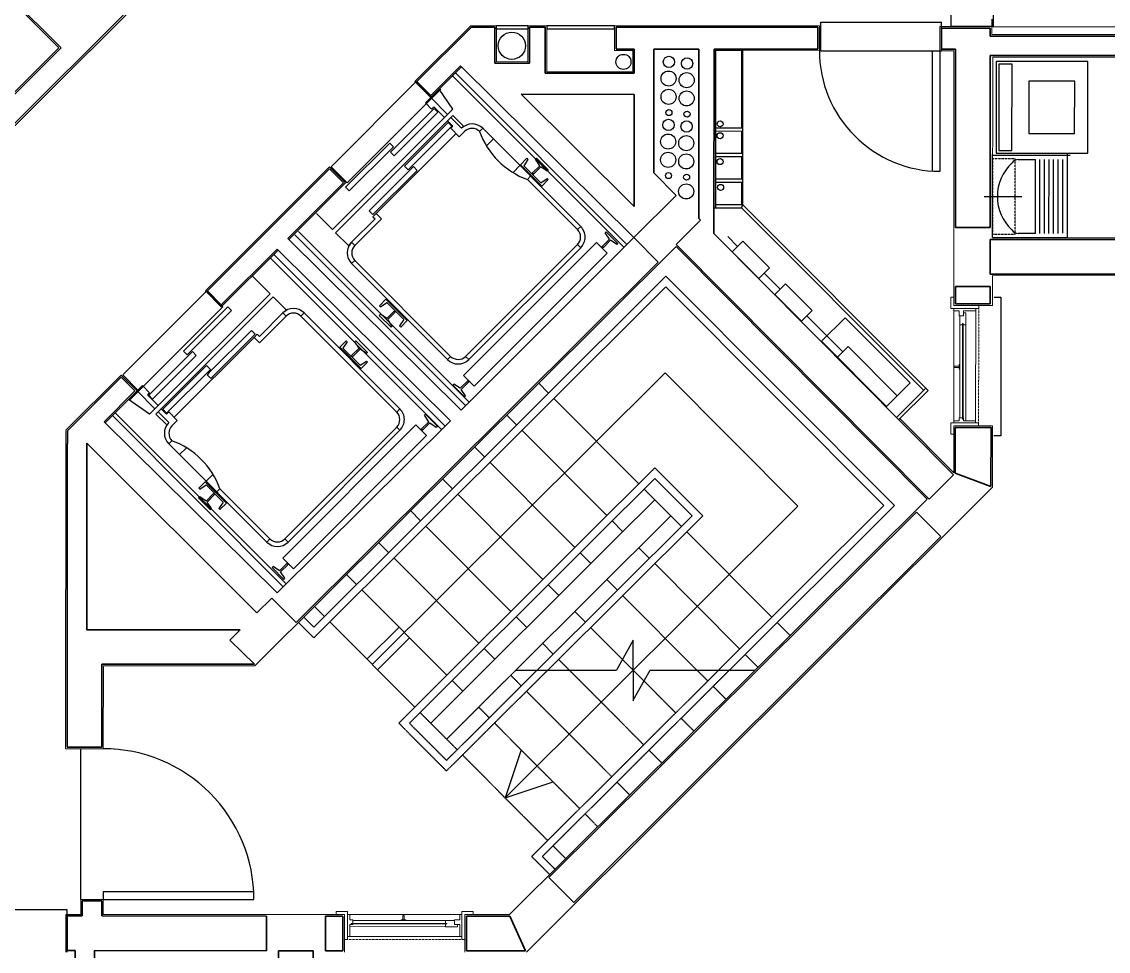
# Model space of a CAD drawing. Header units: millimetres. Extents: x -32319 to 9885, y 990 to 22164.
# Drawn here: x -26392 to -19181, y 9798 to 15966 of the extents above; entities that cross this region are included whole.
import ezdxf

# ---------------------------------------------------------------- set-up
doc = ezdxf.new("R2010")
doc.units = ezdxf.units.MM
doc.linetypes.add('HIDDEN', pattern=[0.375, 0.25, -0.125])
doc.layers.add('door', color=53, linetype='Continuous')
doc.layers.add('furniture', color=34, linetype='Continuous')
for name, color, linetype, lineweight in [('plaster', 4, 'Continuous', 13), ('wall', 5, 'Continuous', 35), ('wind', 161, 'Continuous', 5)]:
    doc.layers.add(name, color=color, linetype=linetype, lineweight=lineweight)

msp = doc.modelspace()

# ---------------------------------------------------------------- linework, layer by layer
for p, q in [((-20224, 15933.2), (-20223.6, 16924.7)), ((-19943.6, 16924.6), (-19944, 15933.1)), ((-23033, 15938.3), (-23241.2, 15939.6)), ((-23241.2, 15918.4), (-23241.2, 15939.6)), ((-23033, 15938.3), (-23033, 15918.3)), ((-22457.3, 15938.1), (-22907.3, 15938.3)), ((-22907.3, 15938.3), (-22907.3, 15918.3)), ((-22457.3, 15918.1), (-22457.3, 15938.1)), ((-21088.2, 15962.3), (-20288.2, 15962)), ((-21088.2, 15773.5), (-21088.2, 15962.3)), ((-20288.2, 15773.2), (-20288.2, 15962)), ((-23241.3, 15918.4), (-23033, 15918.3)), ((-22907.3, 15918.3), (-22457.3, 15918.1)), ((-19944, 15933.1), (-20224, 15933.2)), ((-21088.2, 15773.5), (-20288.2, 15773.2)), ((-23532.9, 15606.9), (-22396.4, 14469.4)), ((-23513.8, 15626), (-22377.3, 14488.5)), ((-23773.8, 15568.3), (-24339.1, 15003.6)), ((-24233.2, 14897.7), (-23611.5, 15518.5)), ((-23667.9, 15462.2), (-23773.8, 15568.3)), ((-23530.7, 15385.8), (-23621.2, 15518.7)), ((-23713.1, 15426.9), (-23677.8, 15462.2)), ((-23677.8, 15462.2), (-23566.1, 15350.5)), ((-23655.7, 15390.6), (-23945.8, 15100.8)), ((-23921, 15076.1), (-23631, 15365.9)), ((-23672.2, 15385.9), (-23713.1, 15426.9)), ((-23658, 15400), (-23672.2, 15385.9)), ((-23587.3, 15329.2), (-23658, 15400)), ((-23655.7, 15390.6), (-23631, 15365.9)), ((-23566.1, 15350.5), (-23530.7, 15385.8)), ((-23587.3, 15329.2), (-24330.1, 14587.1)), ((-23566.1, 15308), (-24308.9, 14565.9)), ((-23852.6, 15007.6), (-23562.6, 15297.4)), ((-23566.1, 15350.5), (-23587.3, 15329.2)), ((-23566.1, 15308), (-23544.9, 15329.2)), ((-23566.1, 15308), (-23530.8, 15272.7)), ((-23537.9, 15272.7), (-23562.6, 15297.4)), ((-23544.9, 15329.2), (-23530.8, 15343.4)), ((-23544.9, 15329.2), (-23474.2, 15258.5)), ((-23530.8, 15343.4), (-23458.7, 15271.2)), ((-24040.2, 14693.1), (-23509.6, 15223.1)), ((-23537.9, 15272.7), (-23827.9, 14982.9)), ((-23530.8, 15272.7), (-23544.9, 15258.5)), ((-23544.9, 15258.5), (-23488.4, 15201.9)), ((-23453, 15237.3), (-23488.4, 15201.9)), ((-23354, 15237.2), (-23332.8, 15258.4)), ((-22682.6, 14607.6), (-23332.8, 15258.4)), ((-23949.3, 15160.9), (-24242.8, 14867.6)), ((-23924.5, 15136.2), (-23949.3, 15160.9)), ((-23262.1, 15187.7), (-23308.2, 15141.7)), ((-24218.1, 14842.9), (-23938.7, 15122)), ((-23945.8, 15100.8), (-23921, 15076.1)), ((-23938.7, 15122), (-23924.5, 15136.2)), ((-24339.1, 15003.6), (-24233.2, 14897.7)), ((-23827.9, 14982.9), (-23852.6, 15007.6)), ((-23806.7, 14989.9), (-23792.5, 15004.1)), ((-23792.5, 15004.1), (-23767.8, 14979.3)), ((-23085.4, 15010.8), (-23131.5, 14964.8)), ((-23082, 15017.1), (-23039.5, 15059.5)), ((-22940.6, 14875.6), (-23082, 15017.1)), ((-23032.5, 15052.4), (-23060.8, 15010)), ((-23060.8, 15010), (-22947.7, 14896.8)), ((-23039.5, 15059.5), (-23032.5, 15052.4)), ((-23003.7, 14961.1), (-22954.1, 15010.5)), ((-22996.6, 14954), (-22947.1, 15003.5)), ((-22982.4, 15053), (-22975.3, 15060)), ((-22954.1, 15010.5), (-22982.4, 15053)), ((-22975.3, 15060), (-22897.6, 14982.2)), ((-22904.7, 14975.2), (-22947.1, 15003.5)), ((-24086.1, 14710.7), (-23806.7, 14989.9)), ((-23767.8, 14979.3), (-24061.4, 14686)), ((-23036, 14918.9), (-23014.8, 14940.1)), ((-22996.6, 14954), (-23003.7, 14961.1)), ((-22897.6, 14982.2), (-22904.7, 14975.2)), ((-24242.8, 14867.6), (-24218.1, 14842.9)), ((-22703.8, 14586.4), (-23036, 14918.9)), ((-22947.7, 14896.8), (-22905.2, 14925.1)), ((-22898.2, 14918), (-22940.6, 14875.6)), ((-22905.2, 14925.1), (-22898.2, 14918)), ((-24330.1, 14587.1), (-24436.1, 14693.2)), ((-24047.3, 14657.7), (-24202.9, 14502.2)), ((-24004.8, 14657.7), (-24181.7, 14481)), ((-24061.4, 14686), (-24086.1, 14710.7)), ((-24040.2, 14693.1), (-24061.4, 14671.8)), ((-24061.4, 14671.8), (-24047.3, 14657.7)), ((-24040.2, 14693.1), (-24004.8, 14657.7)), ((-24555.1, 14574.4), (-23424.2, 13442.5)), ((-22703.8, 14586.4), (-22682.6, 14607.6)), ((-22520, 14565), (-22512.9, 14572.1)), ((-22512.9, 14572.1), (-22435.2, 14494.3)), ((-24578.9, 14550.6), (-23448, 13418.7)), ((-24224.1, 14481), (-24308.9, 14565.9)), ((-24202.9, 14502.2), (-24224.1, 14481)), ((-24181.7, 14481), (-24202.9, 14502.2)), ((-23460.8, 13618), (-22576.5, 14501.5)), ((-22576.5, 14501.5), (-22505.9, 14430.7)), ((-22541.3, 14473.1), (-22491.7, 14522.6)), ((-22534.2, 14466.1), (-22484.7, 14515.5)), ((-22491.7, 14522.6), (-22520, 14565)), ((-22442.3, 14487.2), (-22484.7, 14515.5)), ((-22703.8, 14487.4), (-23446.6, 13745.3)), ((-22682.6, 14466.2), (-23425.4, 13724)), ((-23390.1, 13547.3), (-22505.9, 14430.7)), ((-22703.8, 14487.4), (-22682.6, 14466.2)), ((-22534.2, 14466.1), (-22541.3, 14473.1)), ((-22435.2, 14494.3), (-22442.3, 14487.2)), ((-24743.7, 14398.1), (-23605.7, 13259.1)), ((-24719.9, 14421.8), (-23581.9, 13282.8)), ((-24181.7, 14382), (-24202.9, 14360.8)), ((-23566.8, 13724.1), (-24202.9, 14360.8)), ((-23545.6, 13745.3), (-24181.7, 14382)), ((-24744.2, 14160.7), (-24862.6, 14279.2)), ((-22116.6, 14278.3), (-23852.9, 12548.2)), ((-22116.6, 14207.4), (-23782, 12548.2)), ((-22116.7, 14207.6), (-20670.2, 12755.7)), ((-22116.6, 14278.3), (-20599.5, 12755.5)), ((-25163.5, 14179.9), (-25722.3, 13621.6)), ((-25487, 13418.5), (-24744.2, 14160.7)), ((-25465.8, 13397.3), (-24723, 14139.4)), ((-25057.8, 14074.1), (-25163.5, 14179.9)), ((-24638.2, 14054.6), (-24723, 14139.4)), ((-25679.5, 13453.2), (-25057.8, 14074.1)), ((-25318.4, 13780.3), (-25024.8, 14073.6)), ((-25024.8, 14073.6), (-25000, 14048.9)), ((-23976, 14123.9), (-24018.4, 14081.5)), ((-24018.4, 14081.5), (-24011.3, 14074.4)), ((-24011.3, 14074.4), (-23968.9, 14102.7)), ((-23834.6, 13982.4), (-23976, 14123.9)), ((-23968.9, 14102.7), (-23855.8, 13989.5)), ((-25000, 14048.9), (-25293.6, 13755.6)), ((-24815.1, 13835.4), (-24638.2, 14012.1)), ((-24815, 13877.9), (-24659.4, 14033.3)), ((-24659.4, 14033.3), (-24638.2, 14054.6)), ((-24638.2, 14012.1), (-24659.4, 14033.3)), ((-24539.2, 14012.1), (-24518, 14033.3)), ((-23903.1, 13375.4), (-24539.2, 14012.1)), ((-23881.9, 13396.6), (-24518, 14033.3)), ((-24011.9, 14024.3), (-24019, 14017.3)), ((-24019, 14017.3), (-23941.3, 13939.5)), ((-23969.5, 13996), (-24011.9, 14024.3)), ((-23920, 14045.5), (-23969.5, 13996)), ((-23912.9, 14038.4), (-23962.5, 13989)), ((-23912.9, 14038.4), (-23920, 14045.5)), ((-23934.2, 13946.5), (-23962.5, 13989)), ((-23941.3, 13939.5), (-23934.2, 13946.5)), ((-23855.8, 13989.5), (-23884.1, 13947.1)), ((-23884.1, 13947.1), (-23877.1, 13940)), ((-23877.1, 13940), (-23834.6, 13982.4)), ((-24850.4, 13870.8), (-25381, 13340.7)), ((-24868.1, 13916.8), (-25147.5, 13637.6)), ((-25136.9, 13598.7), (-24843.3, 13892)), ((-24843.3, 13892), (-24868.1, 13916.8)), ((-24850.4, 13870.8), (-24829.2, 13892)), ((-24850.4, 13870.8), (-24815.1, 13835.4)), ((-24829.2, 13892), (-24815, 13877.9)), ((-24281.3, 13806.1), (-24238.8, 13848.5)), ((-24231.8, 13841.4), (-24238.8, 13848.5)), ((-24174.6, 13849), (-24181.7, 13842)), ((-24174.6, 13849), (-24096.9, 13771.2)), ((-25548.3, 13487), (-25258.3, 13776.8)), ((-25318.4, 13780.3), (-25293.6, 13755.6)), ((-25233.5, 13752), (-25258.3, 13776.8)), ((-24139.9, 13664.6), (-24281.3, 13806.1)), ((-24231.8, 13841.4), (-24260.1, 13799)), ((-24260.1, 13799), (-24147, 13685.8)), ((-24203, 13750.1), (-24153.4, 13799.5)), ((-24195.9, 13743), (-24146.4, 13792.5)), ((-24153.4, 13799.5), (-24181.7, 13842)), ((-24104, 13764.2), (-24146.4, 13792.5)), ((-25233.5, 13752), (-25523.6, 13462.2)), ((-24195.9, 13743), (-24203, 13750.1)), ((-24147, 13685.8), (-24104.6, 13714.1)), ((-24097.5, 13707), (-24139.9, 13664.6)), ((-24104.6, 13714.1), (-24097.5, 13707)), ((-24096.9, 13771.2), (-24104, 13764.2)), ((-23545.6, 13745.3), (-23566.8, 13724.1)), ((-23446.6, 13745.3), (-23425.4, 13724)), ((-25165.1, 13683.6), (-25455.2, 13393.8)), ((-25430.4, 13369), (-25140.4, 13658.8)), ((-25140.4, 13658.8), (-25165.1, 13683.6)), ((-25147.5, 13637.6), (-25161.6, 13623.4)), ((-22122.9, 13635.6), (-24065.8, 11700.8)), ((-22122.9, 13635.6), (-21241, 12750.4)), ((-25722.3, 13621.6), (-25616.8, 13515.9)), ((-25161.6, 13623.4), (-25136.9, 13598.7)), ((-23524.4, 13561.5), (-23531.5, 13554.4)), ((-23482, 13533.2), (-23524.4, 13561.5)), ((-23432.5, 13582.7), (-23482, 13533.2)), ((-23425.4, 13575.6), (-23474.9, 13526.1)), ((-23460.8, 13618), (-23390.1, 13547.3)), ((-23425.4, 13575.6), (-23432.5, 13582.7)), ((-22962.6, 13568.9), (-22895.7, 13501.8)), ((-25591.3, 13551.2), (-25626.5, 13515.7)), ((-25626.5, 13515.7), (-25508.2, 13397.3)), ((-25543.5, 13503.4), (-25591.3, 13551.2)), ((-25557.7, 13489.3), (-25543.5, 13503.4)), ((-25487, 13418.5), (-25557.7, 13489.3)), ((-25548.3, 13487), (-25523.6, 13462.2)), ((-23531.5, 13554.4), (-23453.7, 13476.6)), ((-23446.7, 13483.7), (-23474.9, 13526.1)), ((-25543.6, 13362), (-25683.1, 13459.1)), ((-25508.2, 13397.3), (-25487, 13418.5)), ((-23453.7, 13476.6), (-23446.7, 13483.7)), ((-22860.4, 13466.3), (-22296.1, 12900)), ((-25790.4, 13351.8), (-24656.4, 12216.8)), ((-25771.3, 13370.9), (-24637.2, 12235.8)), ((-25508.2, 13397.3), (-25543.6, 13362)), ((-25487, 13376.1), (-25501.2, 13362)), ((-25501.2, 13362), (-25429, 13289.8)), ((-25465.8, 13397.3), (-25487, 13376.1)), ((-25487, 13376.1), (-25416.3, 13305.4)), ((-25465.8, 13397.3), (-25430.4, 13361.9)), ((-25430.4, 13369), (-25455.2, 13393.8)), ((-25430.4, 13361.9), (-25416.3, 13376.1)), ((-25416.3, 13376.1), (-25359.8, 13319.5)), ((-23903.1, 13375.4), (-23881.9, 13396.6)), ((-23719.3, 13354.1), (-23712.2, 13361.1)), ((-23691, 13311.6), (-23719.3, 13354.1)), ((-23712.2, 13361.1), (-23634.5, 13283.3)), ((-23175, 13357.1), (-23108.2, 13290)), ((-25395.1, 13284.1), (-25359.8, 13319.5)), ((-23775.8, 13290.5), (-24660.1, 12407)), ((-24645.9, 12534.3), (-23903.1, 13276.4)), ((-23903.1, 13276.4), (-23881.9, 13255.2)), ((-23775.8, 13290.5), (-23705.2, 13219.8)), ((-23740.6, 13262.1), (-23691, 13311.6)), ((-23733.5, 13255.1), (-23684, 13304.5)), ((-23684, 13304.5), (-23640.7, 13275.4)), ((-23640.7, 13275.4), (-23633.7, 13282.5)), ((-24624.7, 12513.1), (-23881.9, 13255.2)), ((-23705.2, 13219.8), (-24589.4, 12336.3)), ((-23733.5, 13255.1), (-23740.6, 13262.1)), ((-23072.9, 13254.6), (-22508.7, 12688.2)), ((-25395.2, 13185.1), (-25416.4, 13163.9)), ((-24766.1, 12513.1), (-25416.4, 13163.9)), ((-25345.7, 13093.2), (-25299.7, 13139.2)), ((-23387.5, 13145.2), (-23320.8, 13078.3)), ((-23285.5, 13042.9), (-22792.2, 12547.8)), ((-22189.9, 13005.8), (-22649.7, 12547.7)), ((-22189.9, 13005.8), (-21872.3, 12687)), ((-25175.3, 12912.9), (-25217.7, 12870.5)), ((-25033.9, 12771.4), (-25175.3, 12912.9)), ((-25169, 12916.3), (-25123, 12962.3)), ((-23599.9, 12933.4), (-23533.3, 12866.6)), ((-22190, 12935.1), (-22578.9, 12547.7)), ((-22190, 12935.1), (-21943, 12687.2)), ((-25217.7, 12870.5), (-25210.7, 12863.4)), ((-25210.7, 12863.4), (-25168.2, 12891.7)), ((-25168.2, 12891.7), (-25055.1, 12778.5)), ((-25077.1, 12866.8), (-25098.3, 12845.6)), ((-24744.9, 12534.3), (-25077.1, 12866.8)), ((-22260.8, 12864.5), (-22013.8, 12616.6)), ((-25211.2, 12813.4), (-25218.3, 12806.3)), ((-25218.3, 12806.3), (-25140.6, 12728.5)), ((-25168.8, 12785.1), (-25211.2, 12813.4)), ((-25119.3, 12834.5), (-25168.8, 12785.1)), ((-25112.2, 12827.5), (-25161.8, 12778)), ((-25133.5, 12735.5), (-25161.8, 12778)), ((-25112.2, 12827.5), (-25119.3, 12834.5)), ((-25055.1, 12778.5), (-25083.4, 12736.1)), ((-25076.4, 12729), (-25033.9, 12771.4)), ((-23498, 12831.1), (-23063.5, 12395)), ((-25140.6, 12728.5), (-25133.5, 12735.5)), ((-25083.4, 12736.1), (-25076.4, 12729)), ((-23812.3, 12721.6), (-23745.8, 12654.8)), ((-21241, 12750.4), (-23183.9, 10815.6)), ((-20670.2, 12755.7), (-21766.9, 11663)), ((-20599.3, 12755.4), (-21695.8, 11662.9)), ((-22084.4, 12687.4), (-23112.1, 11663.6)), ((-21943, 12687.2), (-22970.9, 11663.5)), ((-21872.3, 12687), (-22901.1, 11663.5)), ((-22473.4, 12652.8), (-22402.8, 12581.9)), ((-23710.5, 12619.4), (-23146.3, 12053)), ((-21978.6, 12581.2), (-21413.9, 12014.4)), ((-24744.9, 12534.3), (-24766.1, 12513.1)), ((-24645.9, 12534.3), (-24624.7, 12513.1)), ((-24024.8, 12509.8), (-23958.3, 12443.1)), ((-22437.3, 12547.6), (-23678, 11311.5)), ((-22296.9, 12475.7), (-22226.4, 12404.9)), ((-24660.1, 12407), (-24589.4, 12336.3)), ((-23923.1, 12407.7), (-23358.8, 11841.3)), ((-22685.9, 12441.1), (-22615.3, 12370.2)), ((-24723.7, 12350.5), (-24730.8, 12343.4)), ((-24730.8, 12343.4), (-24653.1, 12265.6)), ((-24681.3, 12322.2), (-24723.7, 12350.5)), ((-24631.8, 12371.7), (-24681.3, 12322.2)), ((-24624.7, 12364.6), (-24674.2, 12315.1)), ((-24624.7, 12364.6), (-24631.8, 12371.7)), ((-22191.3, 12369.6), (-21626.4, 11802.7)), ((-24646, 12272.7), (-24674.2, 12315.1)), ((-24653.1, 12265.6), (-24646, 12272.7)), ((-24237.1, 12297.8), (-24170.9, 12231.4)), ((-22509.5, 12264), (-22439, 12193.2)), ((-24135.6, 12195.9), (-23571.3, 11629.6)), ((-22898.4, 12229.3), (-22827.9, 12158.5)), ((-22404, 12158.1), (-21910.8, 11663)), ((-24449.6, 12086.1), (-24383.4, 12019.6)), ((-22722, 12052.2), (-22651.6, 11981.5)), ((-24555.9, 11980.2), (-24454.4, 11878.3)), ((-24520.5, 12015.5), (-24454.2, 11949)), ((-24348.1, 11984.2), (-23783.9, 11417.8)), ((-23111, 12017.6), (-23040.4, 11946.7)), ((-21378.6, 11979), (-21294.7, 11894.7)), ((-23888.3, 11948.1), (-24100.8, 11736.4)), ((-22616.6, 11946.5), (-22182.1, 11510.3)), ((-23817.7, 11877.3), (-24030.2, 11665.5)), ((-22934.5, 11840.5), (-22864.1, 11769.8)), ((-22333.5, 11861.9), (-22444.9, 11662.8)), ((-22334, 11662.8), (-22333.5, 11861.9)), ((-23323.5, 11805.8), (-23252.9, 11735)), ((-21591.1, 11767.3), (-21507.2, 11683)), ((-23112.5, 11663.1), (-22444.9, 11662.8)), ((-22334, 11662.8), (-22333.6, 11459.9)), ((-22333.7, 11463.7), (-22222.3, 11662.7)), ((-22222.3, 11662.7), (-21524.9, 11662.4)), ((-23536, 11594.1), (-23465.4, 11523.3)), ((-26000.2, 10141.9), (-25999.8, 11141.9)), ((-23077.2, 11133.5), (-23184.4, 10816.1)), ((-23184.4, 10816.1), (-22865.4, 10921)), ((-26090.4, 10072), (-27081.9, 10072.5)), ((-26090.5, 9792), (-26090.4, 10072))]:
    msp.add_line(p, q)
at = {"ltscale": 4}
for p, q in [((-22190.3, 12793.7), (-22437.3, 12547.6)), ((-23782, 12548.2), (-24454.4, 11878.3)), ((-23852.9, 12548.2), (-24454.3, 11949.1)), ((-22649.7, 12547.7), (-23890.1, 11312)), ((-22578.9, 12547.7), (-23819.4, 11311.8)), ((-22792.2, 12547.8), (-22721.2, 12476.5)), ((-23063.5, 12395), (-22933.7, 12264.8))]:
    msp.add_line(p, q, dxfattribs=at)
at = {"linetype": 'HIDDEN'}
for p, q in [((-22829.3, 11734.9), (-22264, 11167.5)), ((-22901.1, 11663.5), (-23573.7, 10994.4)), ((-22970.9, 11663.5), (-23572.7, 11064.2)), ((-23112.1, 11663.6), (-23572.2, 11205.3)), ((-23147, 11628.7), (-23076.7, 11558.1)), ((-21766.9, 11663), (-23007.9, 10426.4)), ((-21695.8, 11662.9), (-22937.2, 10426.3)), ((-21839.1, 11591), (-21910.8, 11663)), ((-21803.7, 11555.5), (-21719.8, 11471.3)), ((-23042, 11523.3), (-22476.5, 10955.7)), ((-22051.6, 11379.3), (-22182.1, 11510.3)), ((-23359.6, 11417), (-23289.3, 11346.4)), ((-23748.5, 11382.4), (-23501.9, 11134.7)), ((-22016.2, 11343.8), (-21932.3, 11259.6)), ((-23890.1, 11312), (-23573.7, 10994.4)), ((-23819.4, 11311.8), (-23572.7, 11064.2)), ((-23254.7, 11311.7), (-22689.1, 10744)), ((-22228.7, 11132.1), (-22144.8, 11047.8)), ((-23467.4, 11100.1), (-22901.6, 10532.3)), ((-22441.3, 10920.3), (-22357.4, 10836.1)), ((-22653.8, 10708.6), (-22569.9, 10624.4)), ((-22866.3, 10496.8), (-22782.4, 10412.7)), ((-23007.9, 10426.4), (-22888.7, 10306.8)), ((-22937.2, 10426.3), (-22853.3, 10342.1))]:
    msp.add_line(p, q, dxfattribs=at)
msp.add_lwpolyline([(-19939, 14138.3), (-19893.9, 14138.3), (-19894.3, 13218.3), (-19939.4, 13218.3)])
for centre, radius in [((-22398.6, 15699.3), 50), ((-22096.7, 15699), 37.5), ((-21976.8, 15688.5), 37.5), ((-22099.3, 15588.5), 50), ((-21979.3, 15578), 50), ((-22099.4, 15467.5), 50), ((-21979.4, 15457), 50), ((-22096.9, 15363), 20), ((-21976.9, 15352.5), 20), ((-22099.5, 15280.8), 37.5), ((-21979.5, 15270.3), 37.5), ((-22102.1, 15170.3), 50), ((-21982.1, 15159.8), 50), ((-22102.1, 15049.3), 50), ((-21982.2, 15038.8), 50), ((-22099.7, 14944.8), 20), ((-21979.7, 14934.3), 20), ((-21982.3, 14839.8), 50)]:
    msp.add_circle(centre, radius)
for centre, radius, start, end in [((-23403.6, 15187.7), 100, 44.97475, 134.97475), ((-23403.6, 15187.7), 70, 44.97475, 134.97475), ((-22854.6, 15418.2), 531.2, 199.91714, 250.03237), ((-22753.3, 14536.9), 70, 314.97475, 44.97475), ((-22753.3, 14536.9), 100, 314.97475, 44.97475), ((-24132.2, 14431.5), 100, 134.97475, 224.97475), ((-24132.2, 14431.5), 70, 134.97475, 224.97475), ((-24588.7, 13962.6), 100, 44.97475, 134.97475), ((-24588.7, 13962.6), 70, 44.97475, 134.97475), ((-23496.1, 13794.8), 100, 224.97475, 314.97475), ((-23496.1, 13794.8), 70, 224.97475, 314.97475), ((-23952.6, 13325.9), 70, 314.97475, 44.97475), ((-23952.6, 13325.9), 100, 314.97475, 44.97475), ((-25345.6, 13234.6), 100, 134.97475, 224.97475), ((-25345.6, 13234.6), 70, 134.97475, 224.97475), ((-25576.6, 12685.8), 531.2, 19.91714, 70.03237), ((-24695.4, 12583.8), 100, 224.97475, 314.97475), ((-24695.4, 12583.8), 70, 224.97475, 314.97475)]:
    msp.add_arc(centre, radius, start, end)
at = {"layer": 'door'}
for p, q in [((-19953.8, 15983.1), (-19953.8, 15933.1)), ((-19953.8, 15933.1), (-18962.3, 15932.6)), ((-20348.5, 14973.1), (-20348.1, 15773.1)), ((-20348.1, 15773.1), (-20298.1, 15773)), ((-20298.1, 15773), (-20298.5, 14973)), ((-20298.5, 14973), (-20348.5, 14973.1)), ((-25851.2, 10191.8), (-25851.2, 10141.8)), ((-24851.2, 10191.4), (-25851.2, 10191.8)), ((-24851.2, 10141.4), (-24851.2, 10191.4)), ((-25851.2, 10141.8), (-24851.2, 10141.4))]:
    msp.add_line(p, q, dxfattribs=at)
for centre, radius, start, end in [((-19953.8, 15933.1), 991.5, 359.97475, 89.97958), ((-20298.1, 15773), 800, 179.96723, 269.97475), ((-25851.2, 10141.8), 1000, 359.97475, 89.97475)]:
    msp.add_arc(centre, radius, start, end, dxfattribs=at)
at = {"layer": 'furniture'}
for p, q in [((-26145.2, 15792.4), (-27406.9, 17055.2)), ((-21797.3, 15783.9), (-21797.9, 14730.6)), ((-21615.8, 15783.8), (-21797.3, 15783.9)), ((-21787.4, 15783.9), (-21787.9, 14730.6)), ((-21615.8, 15773.8), (-21787.4, 15773.9)), ((-21615.8, 15783.8), (-21616, 15260.5)), ((-21605.8, 15783.8), (-21615.8, 15783.8)), ((-21606.4, 14750.5), (-21605.8, 15783.8)), ((-21797.6, 15260.6), (-21797.7, 15260.6)), ((-21797.7, 15240.6), (-21797.6, 15240.6)), ((-21606.1, 15260.5), (-21787.7, 15260.5)), ((-21787.7, 15240.6), (-21606.1, 15240.7)), ((-21616, 15240.7), (-21616.1, 15090.5)), ((-21797.7, 15090.6), (-21797.7, 15090.6)), ((-21606.2, 15090.5), (-21787.7, 15090.5)), ((-19954.2, 15081.1), (-19434.2, 15080.8)), ((-19948.6, 14534.6), (-19948.5, 15084.6)), ((-19454.2, 15094.2), (-19454.4, 14530.9)), ((-21797.7, 15070.6), (-21797.7, 15070.6)), ((-21787.7, 15070.6), (-21606.2, 15070.7)), ((-21616.1, 15070.7), (-21616.2, 14920.5)), ((-19778.3, 15051), (-19664.2, 15050.9)), ((-19664.4, 14561), (-19664.2, 15050.9)), ((-19634.4, 14560.9), (-19634.2, 15050.9)), ((-19604.4, 14560.9), (-19604.2, 15050.9)), ((-19574.4, 14560.9), (-19574.2, 15050.9)), ((-19544.4, 14560.9), (-19544.2, 15050.9)), ((-19514.4, 14560.9), (-19514.2, 15050.9)), ((-19484.2, 15050.9), (-19484.4, 14561.8)), ((-21797.8, 14920.6), (-21797.8, 14920.6)), ((-21797.8, 14900.6), (-21797.8, 14900.6)), ((-21606.3, 14920.5), (-21787.8, 14920.5)), ((-21787.8, 14900.6), (-21606.3, 14900.7)), ((-21616.2, 14900.7), (-21616.3, 14750.5)), ((-20004.3, 14806.1), (-19754.3, 14806)), ((-21797.9, 14730.6), (-21614.9, 14730.7)), ((-21606.4, 14750.5), (-21787.9, 14750.6)), ((-21614.9, 14730.7), (-21606.4, 14750.5)), ((-20404.9, 13519.6), (-21614.9, 14730.7)), ((-20376.6, 13519.5), (-21606.4, 14750.5)), ((-21641.9, 14474.7), (-21706.7, 14539.7)), ((-21677.2, 14439.4), (-21606.5, 14510.1)), ((-21606.5, 14510.1), (-21429.8, 14333.2)), ((-19454.4, 14530.9), (-19948.6, 14531.1)), ((-19664.4, 14561), (-19778.5, 14561)), ((-21500.5, 14262.5), (-21677.2, 14439.4)), ((-21500.5, 14262.5), (-21429.8, 14333.2)), ((-21359.2, 14191.7), (-21465.2, 14297.9)), ((-21394.5, 14156.4), (-21323.8, 14227.1)), ((-21323.8, 14227.1), (-21147.1, 14050.2)), ((-21217.8, 13979.6), (-21394.5, 14156.4)), ((-21217.8, 13979.6), (-21147.1, 14050.2)), ((-20942.1, 13774.4), (-21182.5, 14014.9)), ((-20927.9, 14000.6), (-21083.5, 13845.1)), ((-20496.8, 13569.1), (-20927.9, 14000.6)), ((-21083.5, 13845.1), (-20652.4, 13413.6)), ((-20906.8, 13809.7), (-20977.5, 13739)), ((-20581.6, 13484.3), (-20906.8, 13809.7)), ((-20652.4, 13413.6), (-20496.8, 13569.1)), ((-20390.7, 13533.7), (-20585.4, 13340.2)), ((-20376.6, 13519.5), (-20571.3, 13326)), ((-20652.4, 13413.6), (-20581.6, 13484.3))]:
    msp.add_line(p, q, dxfattribs=at)
at = {"layer": 'furniture', "linetype": 'HIDDEN'}
for p, q in [((-19948.5, 15056.1), (-19948.7, 14556.1)), ((-19798.5, 15056), (-19948.5, 15056.1)), ((-19798.7, 14556), (-19798.5, 15056)), ((-19948.7, 14556.1), (-19798.7, 14556))]:
    msp.add_line(p, q, dxfattribs=at)
at = {"layer": 'furniture'}
for points in [[(-19923.9, 15701.1), (-19924.2, 15094.4), (-19317.5, 15094.1), (-19317.2, 15700.8)], [(-19906.8, 15111.7), (-19820.2, 15111.7), (-19819.9, 15683.7), (-19906.6, 15683.7)], [(-19403.9, 15570.8), (-19707.3, 15571), (-19707.4, 15224.3), (-19404.1, 15224.2)]]:
    msp.add_lwpolyline(points, close=True, dxfattribs=at)
for centre, radius in [((-23139.5, 15806.6), 90.4), ((-21756.9, 15288.1), 20), ((-21757.5, 15209.2), 20), ((-21757.6, 15037.7), 20), ((-21753.7, 14866.1), 20)]:
    msp.add_circle(centre, radius, dxfattribs=at)
for centre, radius, start, end in [((-19614.1, 14805.9), 303.1, 132.87534, 227.07416), ((-19778.3, 15001), 50, 89.97475, 147.20009), ((-19778.5, 14611), 50, 212.74941, 269.97475)]:
    msp.add_arc(centre, radius, start, end, dxfattribs=at)
at = {"layer": 'plaster'}
for p, q in [((-26145.2, 15792.4), (-27773.7, 17422.3)), ((-26145.2, 15792.4), (-27406.9, 17055.2)), ((-24638.6, 17076.8), (-25938, 15773.6)), ((-23783.7, 15568.3), (-23412, 15939.6)), ((-23241.2, 15939.6), (-23412, 15939.6)), ((-23241.2, 15939.6), (-23241.3, 15700.8)), ((-23033.1, 15700.6), (-23033, 15938.3)), ((-22907.3, 15938.2), (-23033, 15938.3)), ((-22907.4, 15634.2), (-22907.3, 15938.2)), ((-22457.4, 15774.8), (-22457.3, 15938.1)), ((-22457.3, 15938.1), (-21098, 15939.3)), ((-21098, 15939.3), (-21098.1, 15773.5)), ((-22447.3, 15929.1), (-21108.1, 15929.3)), ((-19953.8, 15933.1), (-20298.1, 15933.2)), ((-20298.1, 15773), (-20298.1, 15933.2)), ((-20203.8, 15933.1), (-19953.8, 15933.1)), ((-19953.8, 15881.1), (-19953.8, 15933.1)), ((-19953.8, 15881.1), (-18749.4, 15880.5)), ((-26145.2, 15792.4), (-27389.9, 14551.4)), ((-27240, 14477.8), (-25935.6, 15776)), ((-22337.4, 15774), (-22457.4, 15774)), ((-22337.5, 15633.9), (-22337.4, 15774)), ((-21098.1, 15773.5), (-21605.8, 15773.8)), ((-20205.1, 15773), (-20298.1, 15773)), ((-20206.2, 14083.4), (-20205.1, 15773)), ((-19948.7, 14531.1), (-19948.1, 15731.1)), ((-19948.1, 15731.1), (-18687.3, 15730.5)), ((-23472.9, 15666.9), (-23677.7, 15462.2)), ((-23033.1, 15700.6), (-23241.3, 15700.8)), ((-22907.4, 15634.2), (-22458.8, 15634)), ((-22337.5, 15633.9), (-22458.8, 15634)), ((-23677.8, 15462.2), (-23783.7, 15568.3)), ((-25173.3, 14179.9), (-24348.9, 15003.5)), ((-24243.1, 14897.6), (-24348.9, 15003.5)), ((-24619.9, 14521.2), (-24243.1, 14897.6)), ((-18918.7, 14530.7), (-19948.7, 14531.1)), ((-24690.8, 14450.5), (-25067.6, 14074.1)), ((-22049.9, 14474), (-24844.3, 11692.2)), ((-22049.9, 14474), (-20383.9, 12797.1)), ((-19948.8, 14281.1), (-19948.9, 14083.3)), ((-18918.8, 14280.6), (-19948.8, 14281.1)), ((-25067.6, 14074.1), (-25173.3, 14179.9)), ((-19948.9, 14083.3), (-20206, 14083.4)), ((-25732.2, 13621.5), (-26098.8, 13255.2)), ((-25626.6, 13515.9), (-25732.2, 13621.5)), ((-25837.9, 13304.8), (-25626.7, 13515.9)), ((-20206.7, 12973.4), (-20564.2, 13333.1)), ((-20206.3, 13283.4), (-20206.7, 12973.4)), ((-19949.2, 13283.3), (-20206.3, 13283.4)), ((-19949.4, 12877.1), (-19949.2, 13283.3)), ((-26099.9, 13254.1), (-26100.8, 11141.9)), ((-19949.4, 12877.1), (-23042.1, 9790.6)), ((-20383.9, 12797.1), (-23155.9, 10040.6)), ((-25850.8, 11141.8), (-25850.6, 11692.6)), ((-25850.6, 11692.6), (-24844.3, 11692.2)), ((-26100.8, 11141.9), (-25850.8, 11141.8)), ((-26000.2, 10141.9), (-26000.3, 10041.9)), ((-25851.2, 10141.8), (-26000.2, 10141.9)), ((-25851.2, 10041.8), (-25851.2, 10141.8)), ((-26100.3, 10041.9), (-26100.4, 9791.9)), ((-26000.3, 10041.9), (-26100.3, 10041.9)), ((-24250.5, 10041.1), (-25851.2, 10041.8)), ((-24250.6, 9791.1), (-24250.5, 10041.1)), ((-23450.6, 9790.8), (-23450.5, 10040.8)), ((-23155.9, 10040.6), (-23450.5, 10040.8))]:
    msp.add_line(p, q, dxfattribs=at)
at = {"layer": 'wall'}
for p, q in [((-26131.1, 15792.4), (-27773.7, 17436.5)), ((-24642.8, 17086.8), (-27250, 14481.9)), ((-23769.6, 15568.3), (-23407.3, 15930.2)), ((-23252.1, 15930.2), (-23407.3, 15930.2)), ((-23252.2, 15690.6), (-23252.1, 15930.2)), ((-23023, 15930.1), (-23022.9, 15690.5)), ((-22917.3, 15930), (-23023, 15930)), ((-22917.3, 15930), (-22917.2, 15624.2)), ((-22447.4, 15784.8), (-22447.3, 15929.1)), ((-21108.1, 15929.3), (-21108.1, 15783.5)), ((-20288.1, 15783), (-20288.1, 15923.2)), ((-19963.8, 15923.1), (-20288.1, 15923.2)), ((-19963.8, 15871), (-19963.8, 15923.1)), ((-19963.8, 15871), (-18745.5, 15870.3)), ((-26131.1, 15792.4), (-27379.9, 14547.3)), ((-22327.4, 15784), (-22447.4, 15784)), ((-22327.4, 15784), (-22327.4, 15623.9)), ((-22197.8, 14962.3), (-22197.4, 15784.1)), ((-21897.4, 15783.9), (-22197.4, 15784.1)), ((-21897.9, 14660.6), (-21897.4, 15783.9)), ((-21798, 14560), (-21797.4, 15783.9)), ((-21108.1, 15783.5), (-21797.4, 15783.9)), ((-20195.1, 15783), (-20288.1, 15783)), ((-20194.4, 14600.9), (-20195.1, 15783)), ((-19964.4, 14600.8), (-19963.9, 15741.1)), ((-19963.9, 15741.1), (-18691.4, 15740.5)), ((-23479.9, 15673.9), (-23677.8, 15476.3)), ((-23479.9, 15673.9), (-22328.9, 14534)), ((-23022.9, 15690.5), (-23252.2, 15690.6)), ((-22448.8, 15624), (-22917.2, 15624.3)), ((-22327.4, 15623.9), (-22448.8, 15624)), ((-23677.8, 15476.3), (-23769.6, 15568.3)), ((-23077.9, 15484.3), (-22328, 14738.8)), ((-23077.9, 15484.3), (-22327.5, 15483.9)), ((-22328, 14738.8), (-22327.5, 15483.9)), ((-25159.2, 14179.9), (-24348.9, 14989.4)), ((-24257.3, 14897.6), (-24348.9, 14989.4)), ((-22049.5, 14813.1), (-22197.8, 14962.3)), ((-24627, 14528.3), (-24257.3, 14897.6)), ((-22328.9, 14534), (-22049.5, 14813.1)), ((-22049.7, 14488.1), (-21887.1, 14649.7)), ((-21887.1, 14649.7), (-21897.9, 14660.6)), ((-19964.4, 14600.8), (-20194.4, 14600.9)), ((-19964.4, 14600.8), (-20194.4, 14600.9)), ((-24627, 14528.4), (-23476, 13388.3)), ((-22328.9, 14534), (-23476, 13388.3)), ((-22167.2, 14371.3), (-22329.3, 14533.5)), ((-21798, 14560.1), (-20207.1, 12959.7)), ((-19964.5, 14291.1), (-19964.4, 14521.1)), ((-18928.7, 14520.7), (-19964.4, 14521.1)), ((-24697.9, 14457.6), (-25067.6, 14088.2)), ((-24697.9, 14457.6), (-23546.9, 13317.5)), ((-22049.8, 14488.2), (-20369.9, 12797.2)), ((-22167.2, 14371.3), (-24571.6, 11978.8)), ((-18928.8, 14290.7), (-19964.5, 14291.1)), ((-19964.6, 14209.5), (-20194.6, 14209.6)), ((-19964.6, 14209.5), (-20194.6, 14209.6)), ((-20194.4, 14093.4), (-20194.6, 14209.6)), ((-19964.6, 14209.5), (-19964.5, 14093.3)), ((-25067.6, 14088.2), (-25159.2, 14179.9)), ((-19964.5, 14093.3), (-20194.4, 14093.4)), ((-25732.2, 13607.4), (-26088.9, 13251)), ((-25640.8, 13515.9), (-25732.2, 13607.4)), ((-25845, 13311.8), (-25640.8, 13515.9)), ((-25845, 13311.8), (-24697.7, 12175.8)), ((-23546.9, 13317.5), (-24697.7, 12175.8)), ((-20196.3, 13273.4), (-20196.7, 12969.7)), ((-19959.2, 13273.3), (-20196.3, 13273.4)), ((-19959.7, 12880.9), (-19959.2, 13273.3)), ((-26089.9, 13080.6), (-26088.9, 13251)), ((-25960, 13169.9), (-25960, 13080.6)), ((-25960, 13169.9), (-24831.3, 12043.3)), ((-26089.9, 13092), (-26090.7, 11151.9)), ((-25960, 13080.6), (-25960.5, 11930.7)), ((-20207.1, 12959.7), (-20369.8, 12797.1)), ((-19959.7, 12880.9), (-20196.7, 12969.7)), ((-20454.7, 12712.3), (-22894.2, 10288)), ((-20292.1, 12549.6), (-20454.8, 12712.4)), ((-20291.7, 12549.2), (-22728, 10121.6)), ((-24831.3, 12043.3), (-24732.9, 12140.2)), ((-24732.9, 12140.2), (-24571.6, 11978.8)), ((-25960.5, 11930.7), (-24943.6, 11930.2)), ((-25010.3, 11863), (-24943.6, 11930.2)), ((-24848.4, 11702.2), (-25010.3, 11863)), ((-25860.7, 11151.8), (-25860.6, 11702.6)), ((-25860.6, 11702.6), (-24848.4, 11702.2)), ((-26090.7, 11151.9), (-25860.7, 11151.8)), ((-22727.6, 10121.3), (-22893.6, 10287.4)), ((-25990.1, 10131.9), (-25990.1, 10031.9)), ((-25861.2, 10131.8), (-25990.1, 10131.9)), ((-25861.2, 10031.8), (-25861.2, 10131.8)), ((-26090.3, 10031.9), (-26090.4, 9801.9)), ((-25990.3, 10031.9), (-26090.3, 10031.9)), ((-24768, 10031.3), (-25861.2, 10031.8)), ((-24768.1, 9801.3), (-24768, 10031.3)), ((-24376.8, 9801.2), (-24376.7, 10031.2)), ((-24260.5, 10031.1), (-24376.7, 10031.2)), ((-24260.6, 9801.1), (-24260.5, 10031.1)), ((-23440.6, 9800.7), (-23440.5, 10030.7)), ((-23151.8, 10030.6), (-23440.5, 10030.7)), ((-23049.2, 9800.6), (-23151.8, 10030.6)), ((-26038.4, 9801.9), (-26090.4, 9801.9)), ((-26038.3, 9801.9), (-26038.6, 8583.5)), ((-25908.4, 9801.8), (-25908.9, 8529.4)), ((-24768.1, 9801.3), (-25908.4, 9801.8)), ((-24688.9, 8803.6), (-24688.4, 9801.3)), ((-24458.4, 9801.2), (-24688.4, 9801.3)), ((-24458.8, 8801.2), (-24458.4, 9801.2)), ((-24376.8, 9801.2), (-24260.6, 9801.1)), ((-23049.2, 9800.6), (-23440.6, 9800.7))]:
    msp.add_line(p, q, dxfattribs=at)
at = {"layer": 'wall', "ltscale": 8}
msp.add_line((-21108.1, 15929.3), (-22447.3, 15929.1), dxfattribs=at)
at = {"layer": 'wind', "color": 250}
for p, q in [((-20148.9, 14083.4), (-20198.9, 14083.4)), ((-20205.9, 14048.4), (-20170.9, 14048.4)), ((-20205.9, 14018.4), (-20205.9, 14033.4)), ((-20170.9, 14048.4), (-20170.9, 14028.4)), ((-20170.9, 14033.4), (-20170.9, 14013.4)), ((-20170.9, 14013.4), (-20140.9, 14013.4)), ((-20140.9, 14028.4), (-20140.9, 14048.4)), ((-20140.9, 14048.4), (-20060.9, 14048.3)), ((-20140.9, 14033.4), (-20125.9, 14033.4)), ((-20140.9, 14033.4), (-20125.9, 14033.4)), ((-20140.9, 14013.4), (-20140.9, 14033.4)), ((-20125.9, 14033.4), (-20140.9, 14033.4)), ((-20206.3, 13318.4), (-20171.3, 13318.4)), ((-20206.3, 13303.4), (-20206.3, 13318.4)), ((-20199.2, 13283.4), (-20149.2, 13283.4)), ((-20171.3, 13318.4), (-20171.2, 13338.4)), ((-20171.2, 13338.4), (-20147.7, 13338.4)), ((-20141.2, 13338.4), (-20144.7, 13338.4)), ((-20141.2, 13338.4), (-20141.3, 13318.4)), ((-20141.3, 13318.4), (-20141.2, 13338.4)), ((-20141.3, 13318.4), (-20061.3, 13318.3)), ((-20126.3, 13318.4), (-20141.3, 13318.4)), ((-20061.3, 13318.3), (-20061.3, 13303.3)), ((-24250.5, 9991.1), (-24250.5, 10041.1)), ((-24230.5, 10041.1), (-24215.5, 10041.1)), ((-24215.5, 10041.1), (-24215.5, 10006.1)), ((-23515.5, 10040.8), (-23500.5, 10040.8)), ((-23485.5, 10040.8), (-23485.5, 10005.8)), ((-23450.5, 10040.8), (-23450.5, 9990.8)), ((-24215.5, 10006.1), (-24195.5, 10006.1)), ((-24215.5, 9961.1), (-24215.5, 9976.1)), ((-24215.5, 9976.1), (-24195.5, 9976.1)), ((-24195.5, 9976.1), (-24215.5, 9976.1)), ((-24215.5, 9976.1), (-24215.5, 9896.1)), ((-24195.5, 10006.1), (-24195.5, 9982.6)), ((-24195.5, 9976.1), (-24195.5, 9979.6)), ((-23500.5, 10005.8), (-23520.5, 10005.8)), ((-23520.5, 10005.8), (-23520.5, 9975.8)), ((-23520.5, 9975.8), (-23500.5, 9975.8)), ((-23485.5, 10005.8), (-23505.5, 10005.8)), ((-23505.5, 9975.8), (-23485.5, 9975.8)), ((-23500.5, 9960.8), (-23500.5, 9975.8)), ((-23500.5, 9975.8), (-23500.5, 9960.8)), ((-23500.5, 9975.8), (-23500.5, 9960.8)), ((-23485.5, 9975.8), (-23485.5, 9895.8)), ((-24215.5, 9896.1), (-24230.5, 9896.1))]:
    msp.add_line(p, q, dxfattribs=at)
at = {"layer": 'wind'}
for p, q in [((-20165.9, 14013.4), (-20166.2, 13338.4)), ((-20126.3, 13318.4), (-20125.9, 14033.4)), ((-20171.1, 13680.9), (-20201.1, 13680.9)), ((-20201.1, 13680.9), (-20201.1, 13670.9)), ((-20201.1, 13670.9), (-20171.1, 13670.9)), ((-20166.1, 13690.9), (-20171.1, 13690.9)), ((-20171.1, 13690.9), (-20171.1, 13660.9)), ((-20171.1, 13670.9), (-20171.1, 13680.9)), ((-20171.1, 13660.9), (-20166.1, 13660.9)), ((-23853, 10035.9), (-23863, 10035.9)), ((-23863, 10035.9), (-23863, 10005.9)), ((-23853, 10005.9), (-23853, 10035.9)), ((-24215.5, 9961.1), (-23500.5, 9960.8)), ((-23520.5, 10000.8), (-24195.5, 10001.1)), ((-23873, 10005.9), (-23873, 10000.9)), ((-23843, 10005.9), (-23873, 10005.9)), ((-23863, 10005.9), (-23853, 10005.9)), ((-23843, 10000.9), (-23843, 10005.9))]:
    msp.add_line(p, q, dxfattribs=at)
at = {"layer": 'wind', "color": 250}
for points in [[(-20040.9, 14083.3), (-20060.9, 14083.3), (-20205.9, 14083.4), (-20205.9, 14138.4), (-20225.9, 14138.4), (-20225.9, 14123.4), (-20225.9, 14063.4), (-20205.9, 14063.4), (-20190.9, 14063.4), (-20040.9, 14063.3)], [(-20165.9, 14013.4), (-20140.9, 14013.4), (-20140.9, 14033.4), (-20125.9, 14033.4), (-20126, 13953.4), (-20144.5, 13953.4), (-20144.5, 13963.4), (-20147.5, 13963.4), (-20147.5, 13953.4), (-20166, 13953.4)], [(-20041.3, 13283.3), (-20061.3, 13283.3), (-20206.3, 13283.4), (-20206.3, 13228.4), (-20226.3, 13228.4), (-20226.3, 13243.4), (-20226.3, 13303.4), (-20206.3, 13303.4), (-20191.3, 13303.4), (-20041.3, 13303.3)], [(-24250.6, 9876.1), (-24250.5, 9896.1), (-24250.5, 10041.1), (-24305.5, 10041.1), (-24305.5, 10061.1), (-24290.5, 10061.1), (-24230.5, 10061.1), (-24230.5, 10041.1), (-24230.5, 10026.1), (-24230.6, 9876.1)], [(-23450.6, 9875.7), (-23450.5, 9895.7), (-23450.5, 10040.7), (-23395.5, 10040.7), (-23395.5, 10060.7), (-23410.5, 10060.7), (-23470.5, 10060.8), (-23470.5, 10040.8), (-23470.5, 10025.8), (-23470.6, 9875.8)], [(-23580.5, 10000.8), (-23520.5, 10000.8), (-23520.5, 9975.8), (-23500.5, 9975.8), (-23500.5, 9960.8), (-23580.5, 9960.8), (-23580.5, 9979.3), (-23570.5, 9979.3), (-23570.5, 9982.3), (-23580.5, 9982.3)]]:
    msp.add_lwpolyline(points, close=True, dxfattribs=at)
at = {"layer": 'wind'}
for points in [[(-20206.3, 13318.4), (-20205.9, 14063.4)], [(-20061.3, 13318.3), (-20060.9, 14063.3)], [(-20147.5, 13953.4), (-20166, 13953.4)], [(-20147.5, 13953.4), (-20147.7, 13338.4)], [(-20147.5, 13953.4), (-20147.5, 13963.4), (-20144.5, 13963.4), (-20144.5, 13953.4)], [(-20144.5, 13953.4), (-20144.7, 13338.4)], [(-20126, 13953.4), (-20144.5, 13953.4)], [(-24215.5, 10041.1), (-23470.5, 10040.8)], [(-23580.5, 9982.3), (-24195.5, 9982.6)], [(-23580.5, 9979.3), (-24195.5, 9979.6)], [(-23580.5, 9982.3), (-23580.5, 10000.8)], [(-23580.5, 9982.3), (-23570.5, 9982.3), (-23570.5, 9979.3), (-23580.5, 9979.3)], [(-23580.5, 9960.8), (-23580.5, 9979.3)], [(-24215.5, 9896.1), (-23470.5, 9895.8)]]:
    msp.add_lwpolyline(points, dxfattribs=at)
at = {"layer": 'wind', "linetype": 'HIDDEN'}
for points in [[(-20040.9, 14063.3), (-20041.3, 13303.3)], [(-23470.6, 9875.8), (-24230.6, 9876.1)]]:
    msp.add_lwpolyline(points, dxfattribs=at)
at = {"layer": 'wind', "color": 250}
for points in [[(-20147.7, 13338.4), (-20147.7, 13328.4), (-20144.7, 13328.4), (-20144.7, 13338.4)], [(-24195.5, 9982.6), (-24205.5, 9982.6), (-24205.5, 9979.6), (-24195.5, 9979.6)]]:
    msp.add_lwpolyline(points, dxfattribs=at)

doc.saveas('drawing.dxf')
